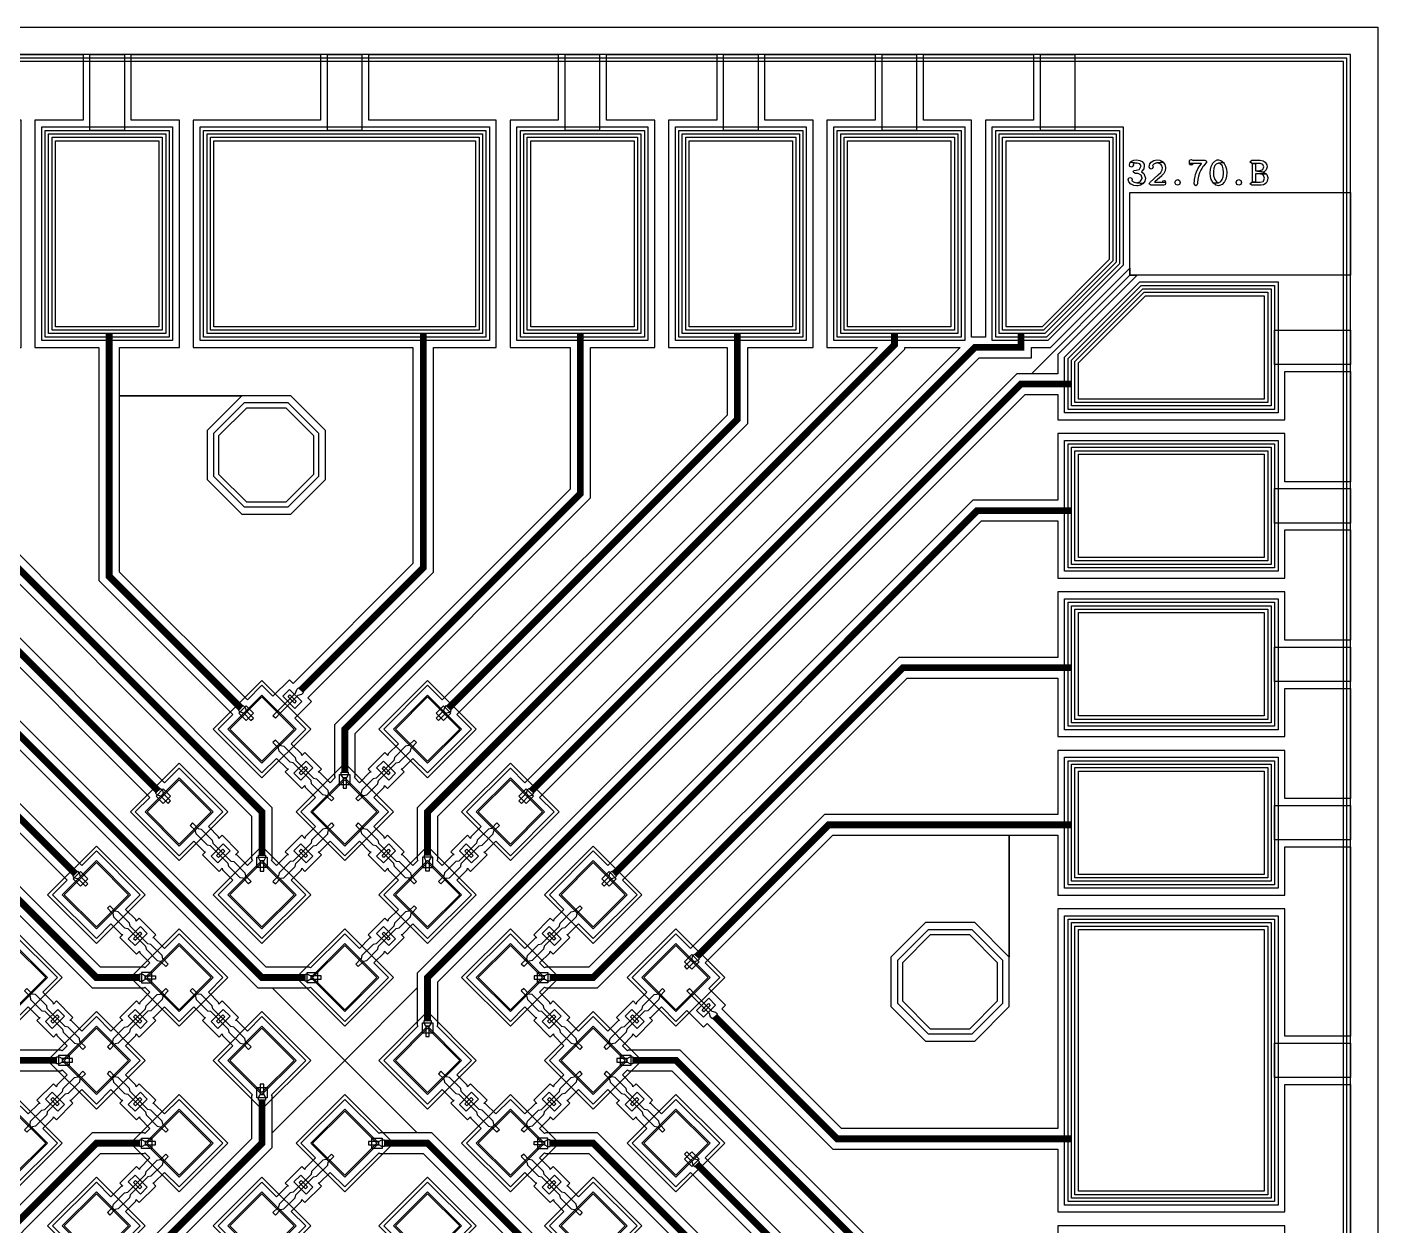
# Model space of a CAD drawing. Extents: x -87611 to 96139, y 77822 to 138139.
# Drawn here: x -21379 to -19418, y 96868 to 98608 of the extents above; entities that cross this region are included whole.
import ezdxf

# ---------------------------------------------------------------- set-up
doc = ezdxf.new("R2010")
doc.units = 0
doc.header["$MEASUREMENT"] = 0
doc.layers.get('0').update_dxf_attribs({"color": 6})
for name, color, linetype in [('L12D0 Etch', 190, 'Continuous'), ('L14D0 Au', 2, 'Continuous'), ('L15D0 PVIA', 7, 'Continuous'), ('L18D0 SU8', 7, 'Continuous'), ('L1D0 Plug', 200, 'Continuous'), ('L3D0 Base', 3, 'Continuous'), ('L4D0 Cntr', 1, 'Continuous'), ('L50D0 SiO2', 52, 'Continuous'), ('L7D0 DE', 42, 'Continuous'), ('L8D0 Wire', 5, 'Continuous'), ('L9D0 Cont', 30, 'Continuous')]:
    doc.layers.add(name, color=color, linetype=linetype)

# ---------------------------------------------------------------- blocks, each defined once
blk = doc.blocks.new('32PAD')
at = {"layer": 'L14D0 Au'}
blk.add_lwpolyline([(-80, 10), (-80, 290), (80, 290), (80, 10)], close=True, dxfattribs=at)
at = {"layer": 'L15D0 PVIA'}
blk.add_lwpolyline([(-75, 15), (-75, 285), (75, 285), (75, 15)], close=True, dxfattribs=at)
at = {"layer": 'L3D0 Base'}
for points in [[(-25, 300), (-25, 410), (25, 410), (25, 300)], [(-90, 0), (-90, 300), (90, 300), (90, 0)]]:
    blk.add_lwpolyline(points, close=True, dxfattribs=at)
at = {"layer": 'L4D0 Cntr'}
blk.add_lwpolyline([(-85, 5), (-85, 295), (85, 295), (85, 5)], close=True, dxfattribs=at)
at = {"layer": 'L8D0 Wire'}
blk.add_lwpolyline([(-95, -5), (-95, 305), (95, 305), (95, -5)], close=True, dxfattribs=at)
blk = doc.blocks.new('_32PADS')
at = {"layer": 'L14D0 Au'}
for points in [[(-195, 1060), (-195, 1340), (195, 1340), (195, 1060)], [(955, 1060), (955, 1340), (1115, 1340), (1115, 1160.533), (1014.467, 1060)], [(1060, 955), (1060, 1014.467), (1160.533, 1115), (1340, 1115), (1340, 955)], [(1060, -195), (1060, 195), (1340, 195), (1340, -195)]]:
    blk.add_lwpolyline(points, close=True, dxfattribs=at)
at = {"layer": 'L15D0 PVIA'}
for points in [[(-190, 1065), (-190, 1335), (190, 1335), (190, 1065)], [(960, 1065), (960, 1335), (1110, 1335), (1110, 1162.604), (1012.396, 1065)], [(1065, 960), (1065, 1012.396), (1162.604, 1110), (1335, 1110), (1335, 960)], [(1065, -190), (1065, 190), (1335, 190), (1335, -190)]]:
    blk.add_lwpolyline(points, close=True, dxfattribs=at)
at = {"layer": 'L3D0 Base'}
for points in [[(-25, 1350), (-25, 1460), (25, 1460), (25, 1350)], [(1010, 1350), (1010, 1460), (1060, 1460), (1060, 1350)], [(-205, 1050), (-205, 1350), (205, 1350), (205, 1050)], [(945, 1050), (945, 1350), (1125, 1350), (1125, 1156.391), (1018.609, 1050)], [(1050, 945), (1050, 1018.609), (1156.391, 1125), (1350, 1125), (1350, 945)], [(1350, 1010), (1350, 1060), (1460, 1060), (1460, 1010)], [(1050, -205), (1050, 205), (1350, 205), (1350, -205)], [(1350, -25), (1350, 25), (1460, 25), (1460, -25)]]:
    blk.add_lwpolyline(points, close=True, dxfattribs=at)
at = {"layer": 'L4D0 Cntr'}
for points in [[(-200, 1055), (-200, 1345), (200, 1345), (200, 1055)], [(950, 1055), (950, 1345), (1120, 1345), (1120, 1158.462), (1016.538, 1055)], [(1055, 950), (1055, 1016.538), (1158.462, 1120), (1345, 1120), (1345, 950)], [(1055, -200), (1055, 200), (1345, 200), (1345, -200)]]:
    blk.add_lwpolyline(points, close=True, dxfattribs=at)
at = {"layer": 'L8D0 Wire'}
for points in [[(-210, 1045), (-210, 1355), (210, 1355), (210, 1045)], [(940, 1045), (940, 1355), (1130, 1355), (1130, 1154.32), (1020.68, 1045)], [(1045, 940), (1045, 1020.68), (1154.32, 1130), (1355, 1130), (1355, 940)], [(1045, -210), (1045, 210), (1355, 210), (1355, -210)]]:
    blk.add_lwpolyline(points, close=True, dxfattribs=at)
for p in [(-345, 1050), (345, 1050), (575, 1050), (805, 1050)]:
    blk.add_blockref('32PAD', p)
at = {"rotation": 270}
for p in [(1050, 805), (1050, 575), (1050, 345)]:
    blk.add_blockref('32PAD', p, dxfattribs=at)
blk = doc.blocks.new('_PRBE_BTM')
at = {"layer": 'L1D0 Plug'}
blk.add_lwpolyline([(-25, -12.5), (-25, 12.5), (-11, 12.5), (-11, -12.5)], close=True, dxfattribs=at)
at = {"layer": 'L3D0 Base'}
for points in [[(-55, 2.5), (-45, 2.5), (-45, -2.5), (-55, -2.5)], [(-3.75, -5), (-8.75, -2.5), (-45, -2.5), (-45, 2.5), (-8.75, 2.5), (-3.75, 5), (0, 5), (0, -5)]]:
    blk.add_lwpolyline(points, close=True, dxfattribs=at)
at = {"layer": 'L9D0 Cont'}
blk.add_lwpolyline([(-20, -6.5), (-20, 6.5), (-16, 6.5), (-16, -6.5)], close=True, dxfattribs=at)
blk = doc.blocks.new('_32CONN_BTM')
at = {"layer": 'L1D0 Plug'}
blk.add_lwpolyline([(-7, -12.5), (-7, 12.5), (7, 12.5), (7, -12.5)], close=True, dxfattribs=at)
at = {"layer": 'L3D0 Base'}
for points in [[(-50, 2.5), (-60, 2.5), (-60, -2.5), (-50, -2.5)], [(-45, -5), (-48.75, -2.5), (-50, -2.5), (-50, 2.5), (-48.75, 2.5), (-45, 5), (-22, 5), (-18.25, 2.5), (18.25, 2.5), (22, 5), (45, 5), (48.75, 2.5), (50, 2.5), (50, -2.5), (48.75, -2.5), (45, -5), (22, -5), (18.25, -2.5), (-18.25, -2.5), (-22, -5)], [(50, 2.5), (60, 2.5), (60, -2.5), (50, -2.5)]]:
    blk.add_lwpolyline(points, close=True, dxfattribs=at)
at = {"layer": 'L9D0 Cont'}
blk.add_lwpolyline([(-2, -6.5), (-2, 6.5), (2, 6.5), (2, -6.5)], close=True, dxfattribs=at)
blk = doc.blocks.new('_32PRBE_TOP')
at = {"layer": 'L50D0 SiO2', "linetype": 'Continuous'}
blk.add_lwpolyline([(3.223, 7.5), (18.223, 7.5), (18.223, -7.5), (3.223, -7.5)], close=True, dxfattribs=at)
at = {"layer": 'L8D0 Wire'}
for points in [[(0, 5), (3.75, 5), (8.223, 2.5), (8.223, -2.5), (3.75, -5), (0, -5)], [(23.223, 2.5), (8.223, 2.5), (8.223, -2.5), (23.223, -2.5)]]:
    blk.add_lwpolyline(points, close=True, dxfattribs=at)
blk = doc.blocks.new('_32TRCE70')
at = {"layer": 'L14D0 Au'}
for points in [[(-49.8, 134.1), (-51.5, 135.2), (-114, 135.2), (-966.8, 988), (-966.8, 1035), (-930, 1035), (-930, 1365), (-1000, 1365), (-1000, 1460), (-840, 1460), (-840, 1365), (-910, 1365), (-910, 1035), (-813, 1035), (-813, 912), (-282.8, 381.8), (-304.1, 360.6), (-240.4, 297), (-219.2, 318.2), (-204.3, 303.3), (-202, 302.9), (-206.5, 298.4), (-182.4, 274.4), (-178, 278.8), (-177.5, 276.5), (-162.6, 261.6), (-183.8, 240.4), (-120.2, 176.8), (-56.6, 240.4), (-77.8, 261.6), (-62.9, 276.5), (-62.4, 278.8), (-58, 274.4), (-33.9, 298.4), (-38.4, 302.9), (-36.1, 303.3), (-21.2, 318.2), (0, 297), (21.2, 318.2), (36.1, 303.3), (38.4, 302.9), (33.9, 298.4), (58, 274.4), (62.4, 278.8), (62.9, 276.5), (77.8, 261.6), (56.6, 240.4), (77.8, 219.2), (62.9, 204.3), (62.4, 202), (58, 206.5), (33.9, 182.4), (38.4, 178), (36.1, 177.5), (21.2, 162.6), (0, 183.8)], [(-141.4, 282.8), (-156.3, 297.7), (-158.6, 298.2), (-154.1, 302.6), (-178.2, 326.7), (-182.7, 322.2), (-183.1, 324.5), (-198, 339.4), (-176.8, 360.6), (-240.4, 424.3), (-261.6, 403.1), (-783, 924.4), (-783, 1035), (-700, 1035), (-700, 1365), (-770, 1365), (-770, 1460), (-610, 1460), (-610, 1365), (-680, 1365), (-680, 1035), (-585, 1035), (-585, 804.2), (-135.2, 354.4), (-135.2, 291.9), (-134.1, 290.2)], [(-99, 282.8), (-106.3, 290.2), (-105.2, 291.9), (-105.2, 366.8), (-555, 816.6), (-555, 1035), (-470, 1035), (-470, 1365), (-540, 1365), (-540, 1460), (-380, 1460), (-380, 1365), (-450, 1365), (-450, 1035), (-357, 1035), (-357, 696.4), (-162.6, 502), (-183.8, 480.8), (-120.2, 417.2), (-99, 438.4), (-84.1, 423.5), (-81.8, 423.1), (-86.3, 418.6), (-62.2, 394.6), (-57.8, 399), (-57.3, 396.7), (-42.4, 381.8), (-63.6, 360.6), (-42.4, 339.4), (-57.3, 324.5), (-57.8, 322.2), (-62.2, 326.7), (-86.3, 302.6), (-81.8, 298.2), (-84.1, 297.7)], [(-141.4, 523.3), (-327, 708.8), (-327, 964.8), (-149.6, 964.8), (-200, 914.5), (-200, 843.2), (-149.6, 792.8), (-78.4, 792.8), (-28, 843.2), (-28, 914.5), (-78.4, 964.8), (-327, 964.8), (-327, 1035), (-240, 1035), (-240, 1365), (-310, 1365), (-310, 1460), (-35, 1460), (-35, 1365), (-220, 1365), (-220, 1035), (99, 1035), (99, 721.3), (-75, 547.3), (-80.3, 552.6), (-104.3, 528.6), (-120.2, 544.5)], [(-21.2, 403.1), (-36.1, 417.9), (-38.4, 418.4), (-33.9, 422.9), (-58, 446.9), (-62.4, 442.4), (-62.9, 444.8), (-77.8, 459.6), (-56.6, 480.8), (-72.5, 496.7), (-48.4, 520.8), (-53.7, 526.1), (129, 708.8), (129, 1035), (220, 1035), (220, 1365), (35, 1365), (35, 1460), (310, 1460), (310, 1365), (240, 1365), (240, 1035), (327, 1035), (327, 829), (-15, 487), (-15, 412.1), (-13.9, 410.4)], [(21.2, 403.1), (13.9, 410.4), (15, 412.1), (15, 474.6), (357, 816.6), (357, 1035), (450, 1035), (450, 1365), (380, 1365), (380, 1460), (540, 1460), (540, 1365), (470, 1365), (470, 1035), (555, 1035), (555, 936.8), (141.4, 523.3), (120.2, 544.5), (56.6, 480.8), (77.8, 459.6), (62.9, 444.8), (62.4, 442.4), (58, 446.9), (33.9, 422.9), (38.4, 418.4), (36.1, 417.9)], [(99, 282.8), (84.1, 297.7), (81.8, 298.2), (86.3, 302.6), (62.2, 326.7), (57.8, 322.2), (57.3, 324.5), (42.4, 339.4), (63.6, 360.6), (42.4, 381.8), (57.3, 396.7), (57.8, 399), (62.2, 394.6), (86.3, 418.6), (81.8, 423.1), (84.1, 423.5), (99, 438.4), (120.2, 417.2), (183.8, 480.8), (162.6, 502), (585, 924.4), (585, 1035), (680, 1035), (680, 1365), (610, 1365), (610, 1460), (770, 1460), (770, 1365), (700, 1365), (700, 1035), (773.4, 1035), (105.2, 366.8), (105.2, 291.9), (106.3, 290.2)], [(910, 1050), (910, 1365), (840, 1365), (840, 1460), (1000, 1460), (1000, 1365), (930, 1365), (930, 1050)], [(-996.8, 996.8), (-1140, 1140), (-1140, 1150.2), (-1024.8, 1035), (-996.8, 1035)], [(0, 0), (-105.2, 105.2), (-51.5, 105.2), (-49.8, 106.3), (0, 56.6), (63.6, 120.2), (42.4, 141.4), (57.3, 156.3), (57.8, 158.6), (62.2, 154.1), (86.3, 178.2), (81.8, 182.7), (84.1, 183.1), (99, 198), (120.2, 176.8), (183.8, 240.4), (162.6, 261.6), (177.5, 276.5), (178, 278.8), (182.4, 274.4), (206.5, 298.4), (202, 302.9), (204.3, 303.3), (219.2, 318.2), (240.4, 297), (304.1, 360.6), (282.8, 381.8), (921, 1020), (996.8, 1020), (996.8, 1035), (1024.8, 1035), (1140, 1150.2), (1140, 1140), (996.8, 996.8), (975.6, 996.8), (105.2, 126.4), (105.2, 105.2)], [(141.4, 282.8), (134.1, 290.2), (135.2, 291.9), (135.2, 354.4), (813, 1032.2), (813, 1035), (893.6, 1035), (261.6, 403.1), (240.4, 424.3), (176.8, 360.6), (198, 339.4), (183.1, 324.5), (182.7, 322.2), (178.2, 326.7), (154.1, 302.6), (158.6, 298.2), (156.3, 297.7)]]:
    blk.add_lwpolyline(points, close=True, dxfattribs=at)
at = {"layer": 'L3D0 Base', "const_width": 10}
for points in [[(-63.6, 537.4), (114, 715), (114, 1055)], [(53, 654.1), (114, 715), (114, 1055)]]:
    blk.add_lwpolyline(points, dxfattribs=at)
at = {"layer": 'L8D0 Wire', "const_width": 10}
for points in [[(-981.8, 1055), (-981.8, 981.8), (-120.2, 120.2), (-57.7, 120.2)], [(-271, 391.2), (-798, 918.2), (-798, 1055)], [(-120.2, 298.1), (-120.2, 360.6), (-570, 810.4), (-570, 1055)], [(-150.8, 511.4), (-342, 702.6), (-342, 1055)], [(0, 418.3), (0, 480.8), (342, 822.8), (342, 1055)], [(120.2, 298.1), (120.2, 360.6), (798, 1038.4), (798, 1055)], [(150.8, 511.4), (570, 930.6), (570, 1055)], [(271, 391.2), (914.8, 1035), (981.8, 1035), (981.8, 1055)]]:
    blk.add_lwpolyline(points, dxfattribs=at)
at = {"linetype": 'Continuous'}
for name, p, rotation in [('_PRBE_BTM', (-63.6, 537.4), 45), ('_32PRBE_TOP', (-150.8, 511.4), 315), ('_32CONN_BTM', (-60.1, 420.7), 315), ('_32PRBE_TOP', (0, 418.3), 270), ('_32PRBE_TOP', (-271, 391.2), 315), ('_32CONN_BTM', (-180.3, 300.5), 315), ('_32CONN_BTM', (60.1, 300.5), 315), ('_32PRBE_TOP', (-120.2, 298.1), 270)]:
    blk.add_blockref(name, p, dxfattribs=dict(at, rotation=rotation))
at = {"linetype": 'Continuous', "xscale": -1}
for name, p, rotation in [('_32PRBE_TOP', (150.8, 511.4), 45), ('_32CONN_BTM', (60.1, 420.7), 45), ('_32PRBE_TOP', (271, 391.2), 45), ('_32CONN_BTM', (-60.1, 300.5), 45), ('_32CONN_BTM', (180.3, 300.5), 45), ('_32PRBE_TOP', (120.2, 298.1), 90), ('_32CONN_BTM', (60.1, 180.3), 45)]:
    blk.add_blockref(name, p, dxfattribs=dict(at, rotation=rotation))
at = {"linetype": 'Continuous'}
blk.add_blockref('_32PRBE_TOP', (-57.7, 120.2), dxfattribs=at)
blk = doc.blocks.new('PIX70')
at = {"layer": 'L3D0 Base'}
blk.add_lwpolyline([(-35, -35), (-35, 35), (35, 35), (35, -35)], close=True, dxfattribs=at)
at = {"layer": 'L4D0 Cntr'}
blk.add_lwpolyline([(-33, -33), (-33, 33), (33, 33), (33, -33)], close=True, dxfattribs=at)
at = {"layer": 'L7D0 DE'}
blk.add_lwpolyline([(-50, -50), (-50, 50), (50, 50), (50, -50)], close=True, dxfattribs=at)
blk = doc.blocks.new('_SU8_POST')
at = {"layer": 'L18D0 SU8'}
blk.add_lwpolyline([(-28.5, -68.5), (-68.5, -28.5), (-68.5, 28.5), (-28.5, 68.5), (28.5, 68.5), (68.5, 28.5), (68.5, -28.5), (28.5, -68.5)], close=True, dxfattribs=at)
at = {"layer": 'L3D0 Base'}
blk.add_lwpolyline([(-31.5, -76), (-76, -31.5), (-76, 31.5), (-31.5, 76), (31.5, 76), (76, 31.5), (76, -31.5), (31.5, -76)], close=True, dxfattribs=at)
blk = doc.blocks.new('$32_70_B')
at = {"layer": 'L12D0 Etch'}
blk.add_lwpolyline([(0, 0), (0, 2950), (50, 2950), (50, 50), (2950, 50), (2950, 2950), (0, 2950), (0, 3000), (3000, 3000), (3000, 0)], close=True, dxfattribs=at)
at = {"layer": 'L14D0 Au'}
blk.add_lwpolyline([(2640, 2640), (2640, 2760), (2960, 2760), (2960, 2640)], close=True, dxfattribs=at)
at = {"layer": 'L3D0 Base'}
for points in [[(0, 0), (0, 2960), (40, 2960), (40, 40), (2960, 40), (2960, 2960), (0, 2960), (0, 3000), (3000, 3000), (3000, 0)], [(2658.907, 2773.052), (2650.085, 2774.032), (2654.169, 2775.175), (2655.476, 2776.156), (2657.6, 2780.076), (2657.6, 2780.73), (2656.13, 2784.814), (2655.476, 2785.467), (2651.882, 2787.264), (2649.922, 2787.591), (2647.308, 2787.591), (2644.694, 2789.715), (2645.511, 2791.675), (2649.105, 2792.165), (2653.189, 2793.309), (2653.843, 2793.799), (2655.966, 2797.556), (2656.13, 2798.536), (2654.333, 2801.477), (2650.249, 2802.62), (2650.085, 2802.62), (2640.447, 2803.764), (2642.081, 2805.071), (2645.675, 2806.704), (2649.922, 2807.194), (2654.496, 2806.378), (2657.763, 2804.581), (2660.377, 2800.987), (2660.704, 2798.536), (2659.887, 2794.289), (2657.273, 2790.695), (2656.62, 2790.041), (2660.05, 2787.264), (2660.704, 2786.121), (2662.174, 2781.873), (2662.337, 2780.73), (2661.357, 2776.482)], [(2670.617, 2793.904), (2668.783, 2794.571), (2667.783, 2797.072), (2668.783, 2801.241), (2670.951, 2804.076), (2674.453, 2806.41), (2678.955, 2807.244), (2683.457, 2806.577), (2687.292, 2804.576), (2687.959, 2803.909), (2678.788, 2802.742), (2675.12, 2801.575), (2672.785, 2798.907), (2673.619, 2796.906), (2672.618, 2794.738)], [(2735.524, 2769.621), (2733.237, 2772.235), (2733.237, 2772.888), (2733.563, 2777.299), (2733.727, 2778.769), (2734.544, 2783.017), (2735.197, 2785.794), (2736.667, 2789.878), (2738.628, 2794.125), (2740.915, 2797.883), (2743.692, 2801.64), (2744.019, 2802.13), (2726.375, 2802.13), (2726.375, 2804.581), (2726.539, 2805.887), (2727.029, 2807.031), (2728.663, 2807.521), (2730.623, 2806.541), (2748.593, 2806.541), (2749.736, 2806.378), (2750.716, 2805.724), (2751.207, 2804.254), (2751.043, 2803.11), (2749.736, 2801.967), (2746.959, 2798.536), (2746.469, 2798.046), (2744.182, 2794.452), (2742.875, 2792.165), (2740.915, 2788.244), (2739.444, 2783.67), (2739.444, 2783.343), (2738.464, 2778.769), (2737.974, 2774.195), (2737.974, 2772.398), (2737.157, 2770.275)], [(2761.172, 2773.378), (2760.028, 2775.012), (2758.068, 2778.769), (2756.761, 2783.017), (2756.271, 2787.918), (2756.271, 2788.408), (2756.761, 2793.309), (2757.741, 2797.719), (2759.701, 2801.477), (2759.865, 2801.803), (2763.132, 2805.234), (2766.726, 2807.031), (2768.36, 2807.194), (2772.117, 2806.214), (2775.547, 2803.437), (2768.36, 2802.62), (2764.929, 2801.15), (2763.132, 2798.863), (2761.662, 2794.942), (2761.008, 2790.205), (2761.008, 2789.061), (2761.335, 2784.16), (2762.479, 2779.913), (2763.132, 2778.443), (2766.072, 2774.849), (2768.36, 2774.032)], [(2834.358, 2789.551), (2822.432, 2791.348), (2827.66, 2791.348), (2831.907, 2792.492), (2832.724, 2793.145), (2834.358, 2797.066), (2833.051, 2800.497), (2829.294, 2801.967), (2828.967, 2802.13), (2816.715, 2802.13), (2813.938, 2804.254), (2816.715, 2806.541), (2829.13, 2806.541), (2833.378, 2805.724), (2836.318, 2803.6), (2838.605, 2799.843), (2838.932, 2797.066), (2837.789, 2792.819), (2837.625, 2792.492)], [(2642.081, 2796.739), (2639.957, 2797.556), (2639.14, 2799.843), (2640.447, 2803.764), (2650.085, 2802.62), (2645.511, 2801.967), (2644.531, 2801.313), (2644.858, 2799.843), (2644.041, 2797.556)], [(2670.451, 2770.226), (2667.783, 2772.56), (2668.783, 2774.394), (2680.789, 2785.233), (2684.624, 2789.068), (2686.625, 2792.737), (2687.126, 2795.405), (2685.792, 2799.574), (2684.624, 2800.908), (2680.789, 2802.575), (2678.788, 2802.742), (2687.959, 2803.909), (2690.627, 2800.574), (2691.628, 2796.072), (2691.628, 2795.405), (2691.128, 2791.403), (2689.127, 2787.568), (2685.958, 2783.899), (2685.625, 2783.566), (2682.79, 2780.898), (2676.787, 2775.895), (2675.62, 2774.728), (2691.628, 2774.561), (2691.628, 2773.227), (2691.128, 2770.893), (2689.127, 2770.226)], [(2728.663, 2799.353), (2727.029, 2799.843), (2726.539, 2800.823), (2726.375, 2802.13), (2730.95, 2802.13), (2730.623, 2800.006)], [(2768.36, 2769.621), (2764.602, 2770.601), (2761.172, 2773.378), (2768.36, 2774.032), (2771.79, 2775.665), (2773.751, 2778.443), (2775.057, 2782.527), (2775.711, 2787.101), (2775.874, 2789.061), (2775.384, 2793.962), (2774.077, 2798.046), (2773.587, 2798.863), (2770.483, 2802.13), (2768.36, 2802.62), (2775.547, 2803.437), (2776.854, 2801.803), (2778.815, 2798.046), (2779.958, 2793.799), (2780.448, 2788.898), (2780.448, 2788.408), (2780.122, 2783.507), (2778.978, 2779.096), (2777.018, 2775.339), (2776.854, 2775.012), (2773.587, 2771.418), (2769.993, 2769.784)], [(2816.715, 2770.275), (2813.938, 2772.398), (2816.715, 2774.685), (2828.967, 2774.685), (2833.214, 2775.992), (2833.868, 2776.482), (2835.501, 2780.403), (2834.031, 2784.65), (2834.031, 2784.814), (2830.437, 2786.774), (2829.62, 2786.937), (2837.625, 2786.937), (2838.442, 2785.794), (2840.076, 2781.547), (2840.076, 2780.403), (2839.259, 2776.156), (2837.462, 2773.378), (2834.031, 2770.928), (2830.274, 2770.275)], [(2817.695, 2774.685), (2817.695, 2802.13), (2822.432, 2802.13), (2822.432, 2791.348), (2834.358, 2789.551), (2833.868, 2789.388), (2837.625, 2786.937), (2822.432, 2786.937), (2822.432, 2774.685)], [(2650.085, 2769.621), (2645.348, 2770.111), (2641.59, 2771.745), (2641.1, 2772.072), (2638.16, 2775.502), (2637.506, 2778.606), (2638.323, 2780.893), (2640.447, 2781.71), (2642.407, 2780.893), (2643.224, 2778.769), (2642.734, 2776.972), (2645.838, 2774.685), (2650.085, 2774.032), (2658.907, 2773.052), (2655.476, 2770.601), (2651.229, 2769.621)], [(2691.628, 2774.561), (2675.62, 2774.728), (2687.126, 2774.728), (2687.459, 2776.896), (2689.46, 2777.396), (2691.294, 2776.729)], [(2709.059, 2770.275), (2706.445, 2771.418), (2705.302, 2774.359), (2706.445, 2777.299), (2709.222, 2778.443), (2711.836, 2777.299), (2712.98, 2774.359), (2712, 2771.581)], [(2797.928, 2770.275), (2795.314, 2771.418), (2794.171, 2774.359), (2795.314, 2777.299), (2798.091, 2778.443), (2800.705, 2777.299), (2801.849, 2774.359), (2800.869, 2771.581)]]:
    blk.add_lwpolyline(points, close=True, dxfattribs=at)
at = {"layer": 'L4D0 Cntr'}
blk.add_lwpolyline([(0, 0), (0, 2955), (45, 2955), (45, 45), (2955, 45), (2955, 2955), (0, 2955), (0, 3000), (3000, 3000), (3000, 0)], close=True, dxfattribs=at)
at = {"layer": 'L7D0 DE'}
blk.add_lwpolyline([(0, 0), (0, 2960), (40, 2960), (40, 40), (2960, 40), (2960, 2960), (0, 2960), (0, 3000), (3000, 3000), (3000, 0)], close=True, dxfattribs=at)
for name in ['_32PADS', '_32TRCE70']:
    blk.add_blockref(name, (1500, 1500))
for name, p, rotation in [('_32TRCE70', (1500, 1500), 90), ('_32TRCE70', (1500, 1500), 270), ('_SU8_POST', (1386, 2378.812), 135), ('PIX70', (1379.792, 1980.833), 315), ('PIX70', (1620.208, 1980.833), 315), ('PIX70', (1259.584, 1860.624), 315), ('PIX70', (1500, 1860.624), 315), ('PIX70', (1740.416, 1860.624), 315), ('PIX70', (1139.376, 1740.416), 45), ('PIX70', (1379.792, 1740.416), 315), ('PIX70', (1620.208, 1740.416), 315), ('PIX70', (1860.624, 1740.416), 225), ('_SU8_POST', (2378.812, 1614), 45), ('PIX70', (1019.167, 1620.208), 45), ('PIX70', (1259.584, 1620.208), 45), ('PIX70', (1500, 1620.208), 315), ('PIX70', (1740.416, 1620.208), 225), ('PIX70', (1980.833, 1620.208), 225), ('PIX70', (1139.376, 1500), 45), ('PIX70', (1379.792, 1500), 45), ('PIX70', (1620.208, 1500), 225), ('PIX70', (1860.624, 1500), 225), ('_32TRCE70', (1500, 1500), 180), ('PIX70', (1019.167, 1379.792), 45), ('PIX70', (1259.584, 1379.792), 45), ('PIX70', (1500, 1379.792), 135), ('PIX70', (1740.416, 1379.792), 225), ('PIX70', (1980.833, 1379.792), 225), ('PIX70', (1139.376, 1259.584), 45), ('PIX70', (1379.792, 1259.584), 135), ('PIX70', (1620.208, 1259.584), 135), ('PIX70', (1860.624, 1259.584), 225)]:
    blk.add_blockref(name, p, dxfattribs=dict(rotation=rotation))

msp = doc.modelspace()

# ---------------------------------------------------------------- block references
msp.add_blockref('$32_70_B', (-22417.9, 95607.9))

doc.saveas('drawing.dxf')
